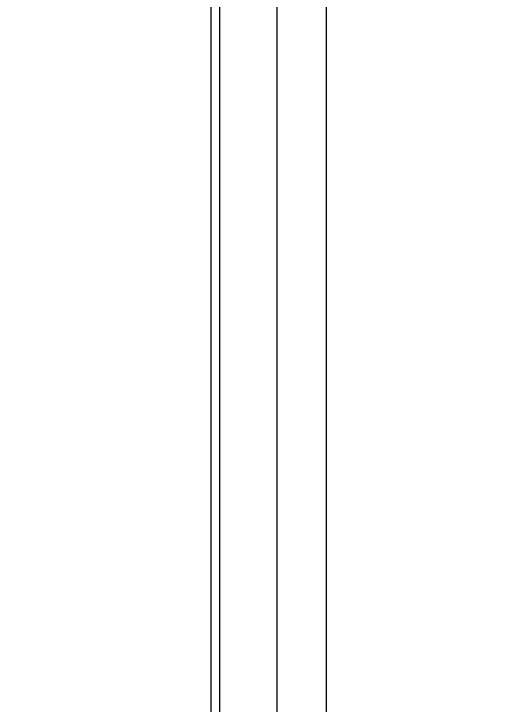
# Model space of a CAD drawing. Header units: inches. Extents: x 21 to 38546, y 13 to 15001.
# Drawn here: x 4380.33 to 4401.91, y 1212.4 to 1242.4 of the extents above; entities that cross this region are included whole.
import ezdxf

# ---------------------------------------------------------------- set-up
doc = ezdxf.new("R2010")
doc.units = ezdxf.units.IN
doc.header["$MEASUREMENT"] = 0
doc.layers.add('pex_boru_dönüş', color=5, linetype='Continuous')
doc.layers.add('pex_boru_gidiş', color=1, linetype='Continuous')
doc.layers.add('Z_MİM_-KM-WALL', color=8, linetype='Continuous', lineweight=25)
doc.layers.add('Z_MİM_-KM-WALL-PLASTER', color=8, linetype='Continuous', lineweight=25)

msp = doc.modelspace()

# ---------------------------------------------------------------- linework, layer by layer
at = {"layer": 'pex_boru_dönüş'}
msp.add_lwpolyline([(4545.784, 1876.331), (4545.784, 1808.231), (4388.884, 1808.231), (4388.884, 1014.263), (4371.988, 1014.263), (4371.988, 1520.78)], dxfattribs=at)
at = {"layer": 'pex_boru_gidiş'}
msp.add_lwpolyline([(4550.784, 1869.331), (4550.784, 1803.231), (4393.884, 1803.231), (4393.884, 1014.263), (4371.988, 1014.263), (4371.988, 1525.78)], dxfattribs=at)
at = {"layer": 'Z_MİM_-KM-WALL'}
msp.add_line((4391.758, 1002.083), (4391.757, 1407.083), dxfattribs=at)
at = {"layer": 'Z_MİM_-KM-WALL-PLASTER'}
msp.add_lwpolyline([(4389.258, 1357.083), (4389.258, 1004.583), (3999.258, 1004.583), (3999.258, 1029.583), (3894.257, 1029.583), (3894.258, 1004.583), (3729.258, 1004.583), (3729.258, 1644.583), (3844.257, 1644.583), (3844.257, 1634.583), (3999.258, 1634.583), (3999.258, 1644.583), (4391.758, 1644.582)], dxfattribs=at)

doc.saveas('drawing.dxf')
